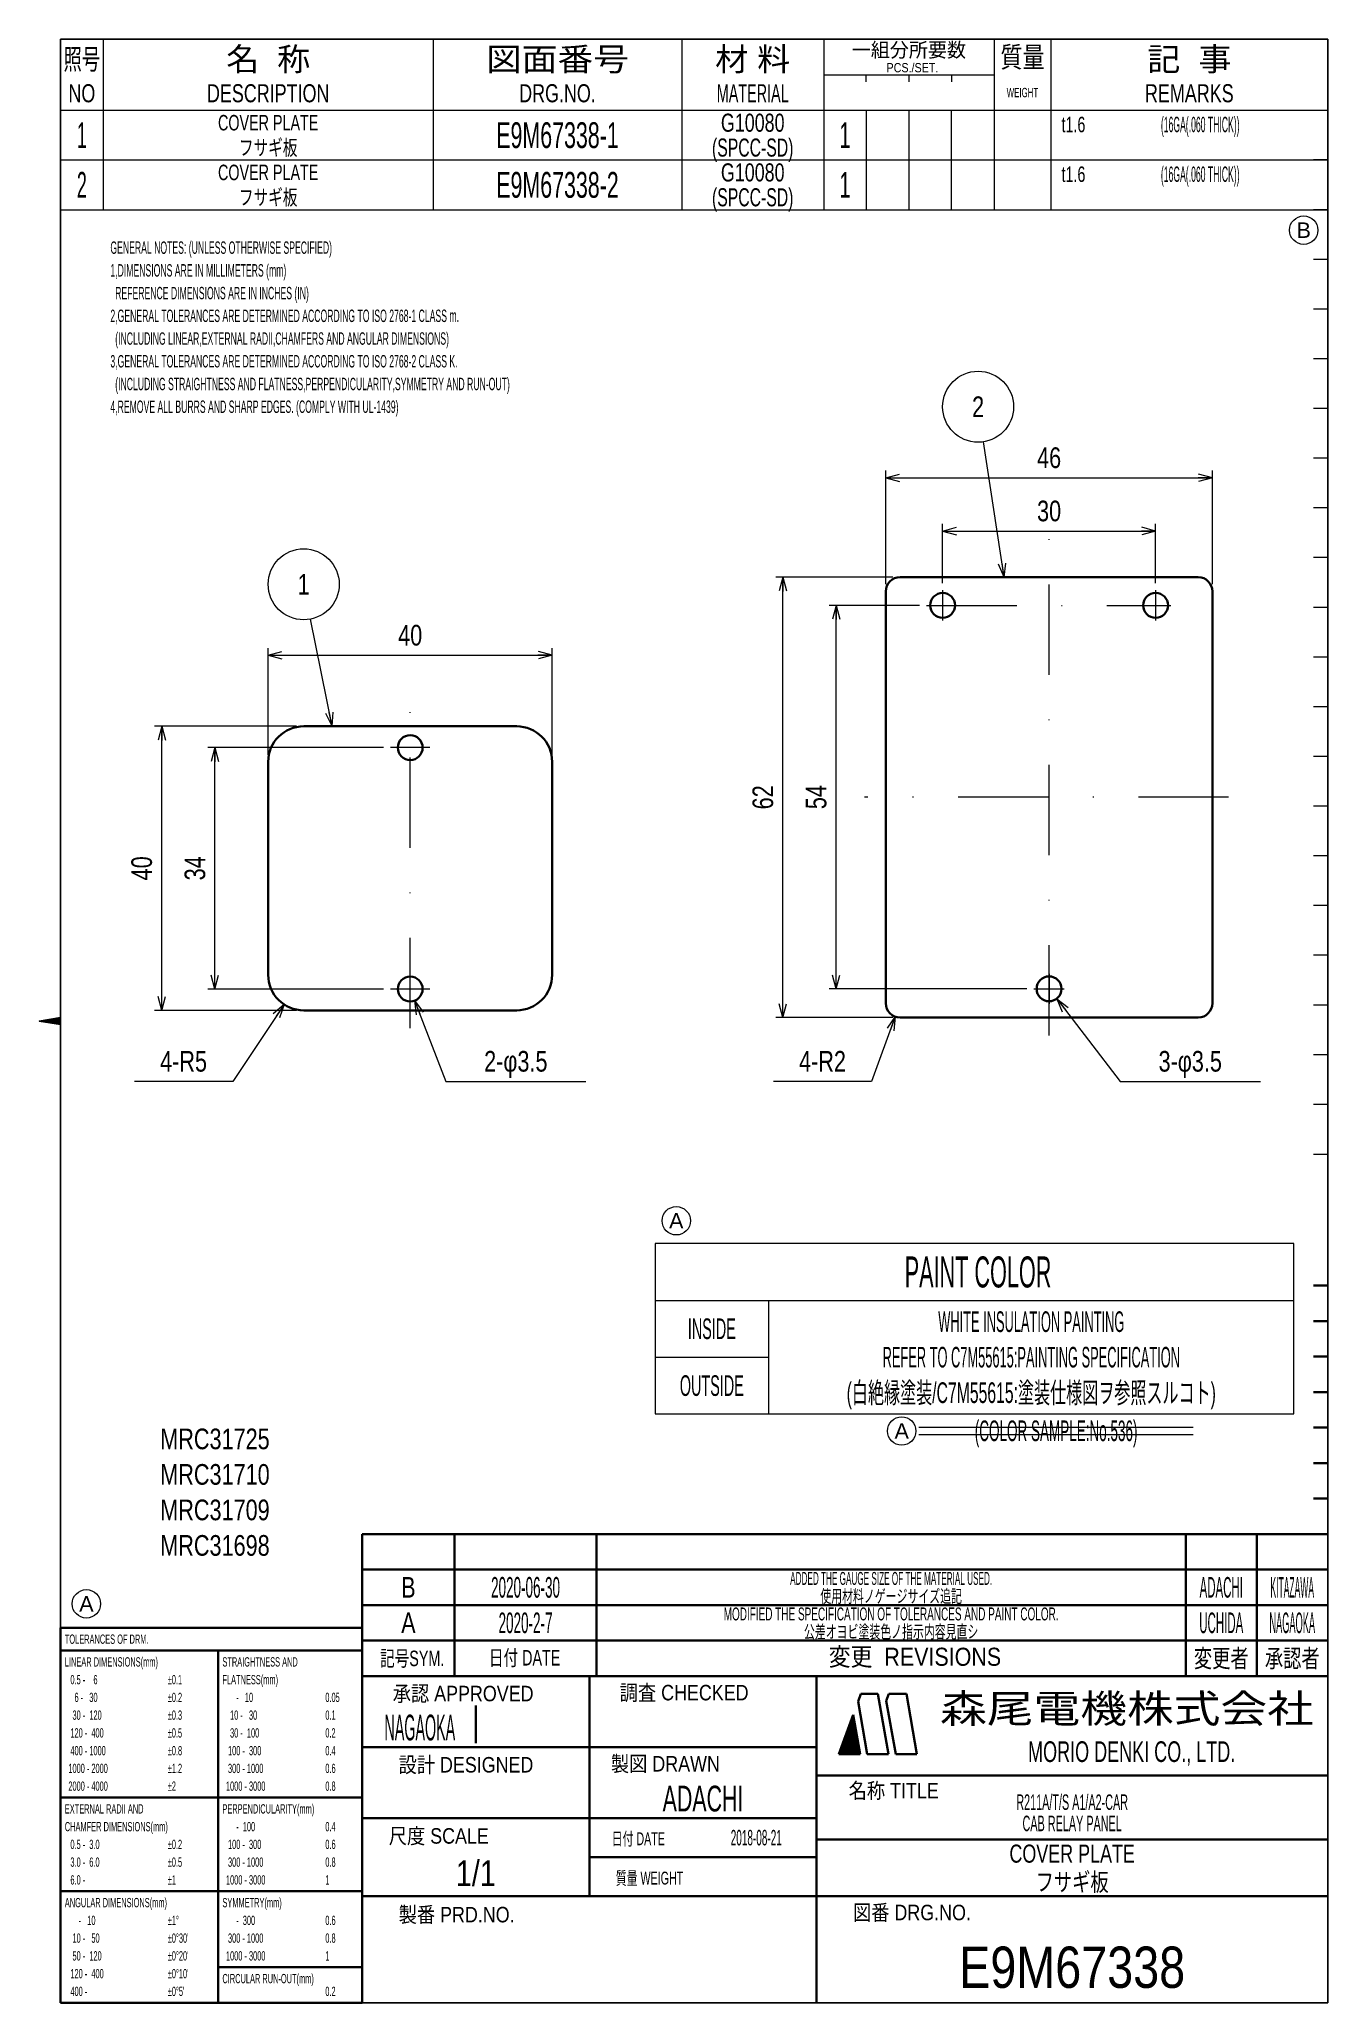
# Model space of a CAD drawing. Header units: millimetres. Extents: x 18 to 199, y 10 to 287.
import ezdxf
from ezdxf.enums import TextEntityAlignment as Align

# ---------------------------------------------------------------- set-up
doc = ezdxf.new("R2010")
doc.units = ezdxf.units.MM
doc.linetypes.add('DASHDOT', pattern=[25.3, 12.7, -6.3, 0, -6.3])
for name, color, linetype in [('GR1_02', 7, 'Continuous'), ('GR1_07', 7, 'Continuous'), ('GR1_15', 7, 'Continuous'), ('GR1_16', 7, 'Continuous'), ('図面枠E9M', 7, 'Continuous'), ('表題、部品表_01', 7, 'Continuous'), ('表題、部品表_02', 7, 'Continuous'), ('表題、部品表_03', 7, 'Continuous'), ('表題、部品表_Layer1', 7, 'Continuous')]:
    doc.layers.add(name, color=color, linetype=linetype)
doc.styles.add('HG丸ｺﾞｼｯｸM-PRO', font='')
doc.styles.get('HG丸ｺﾞｼｯｸM-PRO').set_extended_font_data('HG丸ｺﾞｼｯｸM-PRO')

# ---------------------------------------------------------------- blocks, each defined once
blk = doc.blocks.new('BLKF024')
at = {"layer": '図面枠E9M', "color": 4, "linetype": 'Continuous', "lineweight": 13}
for p, q in [((17.775844, 148.495693), (17.786182, 148.50603)), ((17.897062, 148.47549), (17.955887, 148.534315)), ((18.018281, 148.455287), (18.125593, 148.562599)), ((18.139499, 148.435083), (18.295299, 148.590883)), ((18.260717, 148.41488), (18.465004, 148.619167)), ((18.381936, 148.394677), (18.63471, 148.647452)), ((18.503154, 148.374474), (18.804416, 148.675736)), ((18.624372, 148.354271), (18.974121, 148.70402)), ((18.745591, 148.334068), (19.143827, 148.732304)), ((18.866809, 148.313865), (19.313532, 148.760589)), ((18.988027, 148.293662), (19.483238, 148.788873)), ((19.109245, 148.273459), (19.652944, 148.817157)), ((19.230464, 148.253256), (19.822649, 148.845442)), ((19.351682, 148.233053), (19.992355, 148.873726)), ((19.4729, 148.21285), (20.162061, 148.90201)), ((19.594119, 148.192647), (20.331766, 148.930294)), ((19.715337, 148.172444), (20.501472, 148.958579)), ((19.836555, 148.152241), (20.671177, 148.986863)), ((19.957774, 148.132038), (20.75, 148.924264)), ((20.078992, 148.111835), (20.75, 148.782843)), ((20.20021, 148.091632), (20.75, 148.641421)), ((20.321429, 148.071429), (20.75, 148.5)), ((20.442647, 148.051226), (20.75, 148.358579)), ((20.563865, 148.031022), (20.75, 148.217157)), ((20.685083, 148.010819), (20.75, 148.075736))]:
    blk.add_line(p, q, dxfattribs=at)
blk = doc.blocks.new('BLKF025')
at = {"layer": '図面枠E9M', "color": 3, "linetype": 'Continuous', "lineweight": 35}
for p, q in [((131.756831, 48.999879), (132.5833, 49.826349)), ((131.83776, 49.22223), (132.562102, 49.946572)), ((131.918689, 49.44458), (132.540903, 50.066794)), ((131.999617, 49.66693), (132.519705, 50.187017)), ((132.080546, 49.88928), (132.498506, 50.30724)), ((132.161475, 50.111631), (132.477307, 50.427463)), ((132.242404, 50.333981), (132.456109, 50.547686)), ((132.323333, 50.556331), (132.43491, 50.667909)), ((132.404262, 50.778681), (132.413712, 50.788131)), ((130.407871, 45.246757), (132.943675, 47.782561)), ((130.461969, 45.442276), (132.922477, 47.902784)), ((130.542898, 45.664626), (132.901278, 48.023006)), ((130.549292, 45.246757), (132.964874, 47.662338)), ((130.623827, 45.886976), (132.88008, 48.143229)), ((130.690714, 45.246757), (132.986072, 47.542115)), ((130.704756, 46.109327), (132.858881, 48.263452)), ((130.785684, 46.331677), (132.837682, 48.383675)), ((130.832135, 45.246757), (133.007271, 47.421892)), ((130.866613, 46.554027), (132.816484, 48.503898)), ((130.947542, 46.776377), (132.795285, 48.624121)), ((130.973556, 45.246757), (133.028469, 47.301669)), ((131.028471, 46.998727), (132.774087, 48.744343)), ((131.1094, 47.221078), (132.752888, 48.864566)), ((131.114978, 45.246757), (133.049668, 47.181447)), ((131.190329, 47.443428), (132.73169, 48.984789)), ((131.256399, 45.246757), (133.070866, 47.061224)), ((131.271258, 47.665778), (132.710491, 49.105012)), ((131.352186, 47.888128), (132.689293, 49.225235)), ((131.433115, 48.110479), (132.668094, 49.345457)), ((131.514044, 48.332829), (132.646896, 49.46568)), ((131.594973, 48.555179), (132.625697, 49.585903)), ((131.675902, 48.777529), (132.604499, 49.706126)), ((131.397821, 45.246757), (133.092065, 46.941001)), ((131.539242, 45.246757), (133.113263, 46.820778)), ((131.680663, 45.246757), (133.134462, 46.700555)), ((131.822085, 45.246757), (133.15566, 46.580332)), ((131.963506, 45.246757), (133.176859, 46.46011)), ((132.104927, 45.246757), (133.198057, 46.339887)), ((132.246349, 45.246757), (133.219256, 46.219664)), ((132.38777, 45.246757), (133.240455, 46.099441)), ((132.529191, 45.246757), (133.261653, 45.979218)), ((132.670613, 45.246757), (133.282852, 45.858995)), ((132.812034, 45.246757), (133.30405, 45.738773)), ((132.953455, 45.246757), (133.325249, 45.61855)), ((133.094877, 45.246757), (133.346447, 45.498327)), ((133.236298, 45.246757), (133.367646, 45.378104)), ((133.37772, 45.246757), (133.388844, 45.257881))]:
    blk.add_line(p, q, dxfattribs=at)
blk = doc.blocks.new('BLKF023')
at = {"layer": '図面枠E9M', "color": 2, "linetype": 'Continuous', "lineweight": 25}
for p, q in [((20.75, 286.75), (20.75, 10.25)), ((20.75, 286.75), (199.25, 286.75)), ((199.25, 286.75), (199.25, 10.25)), ((20.75, 10.25), (199.25, 10.25))]:
    blk.add_line(p, q, dxfattribs=at)
at = {"layer": '図面枠E9M', "color": 4, "linetype": 'Continuous', "lineweight": 13}
for p, q in [((199.25, 269.75), (197.25, 269.75)), ((199.25, 262.75), (197.25, 262.75)), ((199.25, 255.75), (197.25, 255.75)), ((199.25, 248.75), (197.25, 248.75)), ((199.25, 241.75), (197.25, 241.75)), ((199.25, 234.75), (197.25, 234.75)), ((199.25, 227.75), (197.25, 227.75)), ((199.25, 220.75), (197.25, 220.75)), ((199.25, 213.75), (197.25, 213.75)), ((199.25, 206.75), (197.25, 206.75)), ((199.25, 199.75), (197.25, 199.75)), ((199.25, 192.75), (197.25, 192.75)), ((199.25, 185.75), (197.25, 185.75)), ((199.25, 178.75), (197.25, 178.75)), ((199.25, 171.75), (197.25, 171.75)), ((199.25, 164.75), (197.25, 164.75)), ((199.25, 157.75), (197.25, 157.75)), ((199.25, 150.75), (197.25, 150.75)), ((20.75, 149), (17.75, 148.5)), ((17.75, 148.5), (20.75, 148)), ((199.25, 143.75), (197.25, 143.75)), ((199.25, 136.75), (197.25, 136.75)), ((197.25, 129.75), (199.25, 129.75))]:
    blk.add_line(p, q, dxfattribs=at)
at = {"layer": '図面枠E9M', "color": 3, "linetype": 'Continuous', "lineweight": 35}
for p, q in [((199.25, 111.25), (197.25, 111.25)), ((199.25, 106.25), (197.25, 106.25)), ((199.25, 101.25), (197.25, 101.25)), ((199.25, 96.25), (197.25, 96.25)), ((199.25, 91.25), (197.25, 91.25)), ((199.25, 86.25), (197.25, 86.25)), ((199.25, 81.25), (197.25, 81.25)), ((63.25, 76.25), (199.25, 76.25)), ((63.25, 76.25), (63.25, 10.25)), ((76.25, 76.25), (76.25, 56.25)), ((96.25, 56.25), (96.25, 76.25)), ((179.25, 56.25), (179.25, 76.25)), ((189.25, 56.25), (189.25, 76.25)), ((63.25, 71.25), (199.25, 71.25)), ((63.25, 66.25), (199.25, 66.25)), ((63.25, 61.25), (199.25, 61.25)), ((63.25, 56.25), (199.25, 56.25)), ((95.25, 56.25), (95.25, 25.25)), ((127.25, 56.25), (127.25, 10.25)), ((133.09, 52.65), (133.48, 53.75)), ((134.39, 45.25), (133.09, 52.65)), ((133.48, 53.75), (135.89, 53.75)), ((137.39, 45.25), (135.89, 53.75)), ((137.43, 53.75), (137.07, 52.76)), ((138.39, 45.25), (137.07, 52.76)), ((137.43, 53.75), (139.89, 53.75)), ((141.39, 45.25), (139.89, 53.75)), ((79.27, 52.11), (79.27, 46.8)), ((130.39, 45.25), (132.41, 50.8)), ((133.39, 45.25), (132.41, 50.8)), ((63.25, 46.25), (127.25, 46.25)), ((130.39, 45.25), (133.39, 45.25)), ((134.39, 45.25), (137.39, 45.25)), ((138.39, 45.25), (141.39, 45.25)), ((127.25, 42.25), (199.25, 42.25)), ((63.25, 36.25), (127.25, 36.25)), ((127.25, 33.25), (199.25, 33.25)), ((95.25, 30.75), (127.25, 30.75)), ((63.25, 25.25), (199.25, 25.25))]:
    blk.add_line(p, q, dxfattribs=at)
at = {"layer": '図面枠E9M', "color": 4, "linetype": 'Continuous', "lineweight": 13}
blk.add_blockref('BLKF024', (0, 0), dxfattribs=at)
at = {"layer": '図面枠E9M', "color": 3, "linetype": 'Continuous', "lineweight": 35}
blk.add_blockref('BLKF025', (0, 0), dxfattribs=at)
at = {"layer": '図面枠E9M', "color": 4, "linetype": 'Continuous', "lineweight": 13, "style": 'HG丸ｺﾞｼｯｸM-PRO'}
for s, height, width, p in [('記号SYM.', 2.182, 0.69227, (70.28, 58.74)), ('日付 DATE', 2.182, 0.692507, (86.12, 58.83)), ('変更  REVISIONS', 2.5455, 0.887352, (141.1, 58.97)), ('変更者', 2.545, 0.741121, (184.25, 58.75)), ('承認者', 2.545, 0.741121, (194.25, 58.75)), ('調査 CHECKED', 2.182, 0.863174, (108.59, 53.92)), ('承認 APPROVED', 2.1818, 0.863151, (77.46, 53.79)), ('設計 DESIGNED', 2.1818, 0.862613, (77.86, 43.76)), ('製図 DRAWN', 2.182, 0.863099, (105.95, 43.9)), ('名称 TITLE', 2.182, 0.862489, (138.11, 40.12)), ('尺度 SCALE', 2.182, 0.862581, (74.03, 33.74)), ('日付 DATE', 1.818, 0.618255, (102.13, 33.34)), ('質量 WEIGHT', 1.818, 0.618812, (103.71, 27.8)), ('製番 PRD.NO.', 2.182, 0.863299, (76.54, 22.66)), ('図番 DRG.NO.', 2.182, 0.863083, (140.68, 22.96))]:
    blk.add_text(s, height=height, dxfattribs=dict(at, width=width)).set_placement(p, align=Align.MIDDLE_CENTER)
at = {"layer": '図面枠E9M', "color": 2, "linetype": 'Continuous', "lineweight": 25, "style": 'HG丸ｺﾞｼｯｸM-PRO', "width": 1.206081}
blk.add_text('森尾電機株式会社', height=4, dxfattribs=at).set_placement((170.97, 51.68), align=Align.MIDDLE_CENTER)
at = {"layer": '図面枠E9M', "color": 3, "linetype": 'Continuous', "lineweight": 35, "style": 'HG丸ｺﾞｼｯｸM-PRO', "width": 0.652197}
blk.add_text('MORIO DENKI CO., LTD.', height=2.9091, dxfattribs=at).set_placement((171.63, 45.61), align=Align.MIDDLE_CENTER)
blk = doc.blocks.new('BLKF026')
at = {"layer": '図面枠E9M', "color": 3, "linetype": 'Continuous', "lineweight": 35, "style": 'HG丸ｺﾞｼｯｸM-PRO'}
for s, height, width, p in [('B', 2.91, 0.78204, (69.75, 68.75)), ('2020-06-30', 2.909, 0.488281, (86.25, 68.75)), ('ADDED THE GAUGE SIZE OF THE MATERIAL USED.', 1.8182, 0.473271, (137.75, 70)), ('ADACHI', 2.909, 0.415454, (184.25, 68.75)), ('KITAZAWA', 2.909, 0.308644, (194.25, 68.75)), ('A', 2.91, 0.782973, (69.75, 63.75)), ('2020-2-7', 2.909, 0.488281, (86.25, 63.75)), ('MODIFIED THE SPECIFICATION OF TOLERANCES AND PAINT COLOR.', 1.8182, 0.578204, (137.75, 65)), ('UCHIDA', 2.909, 0.415827, (184.25, 63.75)), ('NAGAOKA', 3.636, 0.414524, (71.36, 49)), ('ADACHI', 3.636, 0.619335, (111.25, 39)), ('R211A/T/S A1/A2-CAR', 2.1818, 0.521924, (163.25, 38.5)), ('CAB RELAY PANEL', 2.1818, 0.522797, (163.25, 35.5)), ('2018-08-21', 2.182, 0.482412, (118.75, 33.5)), ('1/1', 3.636, 0.828847, (79.25, 28.5)), ('COVER PLATE', 2.5455, 0.741633, (163.25, 31.25)), ('E9M67338', 5.818, 0.845879, (163.25, 15.25))]:
    blk.add_text(s, height=height, dxfattribs=dict(at, width=width)).set_placement(p, align=Align.MIDDLE_CENTER)
blk = doc.blocks.new('BLKF028')
at = {"layer": 'GR1_02', "color": 3, "linetype": 'Continuous', "lineweight": 35}
for p, q in [((181, 211), (139, 211)), ((137, 209), (137, 151)), ((183, 151), (183, 209)), ((139, 149), (181, 149))]:
    blk.add_line(p, q, dxfattribs=at)
for centre, start, end in [((139, 209), 90, 180), ((181, 209), 0, 90), ((139, 151), 180, 270), ((181, 151), 270, 0)]:
    blk.add_arc(centre, 2, start, end, dxfattribs=at)
blk = doc.blocks.new('BLKF027')
at = {"layer": 'GR1_02', "color": 3, "linetype": 'Continuous', "lineweight": 35}
for centre in [(145, 207.03), (175, 207.03), (160, 153.03)]:
    blk.add_circle(centre, 1.75, dxfattribs=at)
blk.add_blockref('BLKF028', (0, 0), dxfattribs=at)
blk = doc.blocks.new('BLKF029')
at = {"layer": '表題、部品表_02', "color": 4, "linetype": 'Continuous', "lineweight": 13}
for p, q in [((20.75, 276.75), (20.75, 269.75)), ((20.75, 276.75), (199.25, 276.75)), ((26.75, 276.75), (26.75, 269.75)), ((73.25, 276.75), (73.25, 269.75)), ((108.25, 276.75), (108.25, 269.75)), ((128.25, 276.75), (128.25, 269.75)), ((134.25, 276.75), (134.25, 269.75)), ((140.25, 276.75), (140.25, 269.75)), ((146.25, 269.75), (146.25, 276.75)), ((152.25, 276.75), (152.25, 269.75)), ((160.25, 276.75), (160.25, 269.75)), ((199.25, 276.75), (199.25, 269.75)), ((20.75, 269.75), (199.25, 269.75))]:
    blk.add_line(p, q, dxfattribs=at)
blk = doc.blocks.new('BLKF031')
at = {"layer": '表題、部品表_02', "color": 4, "linetype": 'Continuous', "lineweight": 13}
for p, q in [((20.75, 269.75), (20.75, 262.75)), ((20.75, 269.75), (199.25, 269.75)), ((26.75, 269.75), (26.75, 262.75)), ((73.25, 269.75), (73.25, 262.75)), ((108.25, 269.75), (108.25, 262.75)), ((128.25, 269.75), (128.25, 262.75)), ((134.25, 269.75), (134.25, 262.75)), ((140.25, 269.75), (140.25, 262.75)), ((146.25, 262.75), (146.25, 269.75)), ((152.25, 269.75), (152.25, 262.75)), ((160.25, 269.75), (160.25, 262.75)), ((199.25, 269.75), (199.25, 262.75)), ((20.75, 262.75), (199.25, 262.75))]:
    blk.add_line(p, q, dxfattribs=at)
blk = doc.blocks.new('BLKF033')
at = {"layer": 'GR1_07', "color": 3, "linetype": 'Continuous', "lineweight": 35}
for p, q in [((55, 190), (85, 190)), ((50, 185), (50, 155)), ((90, 185), (90, 155)), ((85, 150), (55, 150))]:
    blk.add_line(p, q, dxfattribs=at)
for centre in [(70, 187), (70, 153)]:
    blk.add_circle(centre, 1.75, dxfattribs=at)
for centre, start, end in [((55, 185), 90, 180), ((85, 185), 0, 90), ((55, 155), 180, 270), ((85, 155), 270, 0)]:
    blk.add_arc(centre, 5, start, end, dxfattribs=at)
blk = doc.blocks.new('FXTIP_ARROW_S')
at = {"color": 0, "linetype": 'Continuous', "lineweight": -2}
for q in [(-1, 0), (-0.97, 0.26), (-0.97, -0.26)]:
    blk.add_line((0, 0), q, dxfattribs=at)
blk = doc.blocks.new('FXTIP_ARROW_E')
at = {"color": 0, "linetype": 'Continuous', "lineweight": -2}
for q in [(-1, 0), (-0.97, 0.26), (-0.97, -0.26)]:
    blk.add_line((0, 0), q, dxfattribs=at)
blk = doc.blocks.new('BLKF034')
at = {"layer": '図面枠E9M', "color": 3, "linetype": 'Continuous', "lineweight": 35}
for p, q in [((20.75, 63.05), (63.25, 63.05)), ((20.75, 63.05), (20.75, 10.25)), ((63.25, 10.25), (63.25, 63.05)), ((20.75, 59.85), (63.25, 59.85)), ((42.95, 10.25), (42.95, 59.85)), ((20.75, 39.15), (42.95, 39.15)), ((42.95, 39.15), (63.25, 39.15)), ((20.75, 25.95), (42.95, 25.95)), ((42.95, 25.95), (63.25, 25.95)), ((42.95, 15.25), (63.25, 15.25)), ((20.75, 10.25), (63.25, 10.25))]:
    blk.add_line(p, q, dxfattribs=at)
at = {"layer": '図面枠E9M', "color": 4, "linetype": 'Continuous', "lineweight": 13, "style": 'HG丸ｺﾞｼｯｸM-PRO'}
for s, height, width, p in [('TOLERANCES OF DRM.', 1.3091, 0.578171, (21.35, 61.45)), ('LINEAR DIMENSIONS(mm)', 1.3091, 0.578157, (21.35, 58.25)), ('STRAIGHTNESS AND', 1.3091, 0.577537, (43.55, 58.25)), (' 0.5 -    6', 1.3091, 0.576124, (21.85, 55.75)), ('±0.1', 1.309, 0.576447, (35.85, 55.75)), ('FLATNESS(mm)', 1.3091, 0.578373, (43.55, 55.75)), ('   6 -   30', 1.3091, 0.576367, (21.85, 53.25)), ('±0.2', 1.309, 0.576447, (35.85, 53.25)), ('     -   10', 1.3091, 0.576414, (44.05, 53.25)), ('0.05', 1.309, 0.575594, (58.05, 53.25)), ('  30 -  120', 1.3091, 0.576292, (21.85, 50.75)), ('±0.3', 1.309, 0.576447, (35.85, 50.75)), ('  10 -   30', 1.3091, 0.576326, (44.05, 50.75)), ('0.1', 1.309, 0.575388, (58.05, 50.75)), (' 120 -  400', 1.3091, 0.576261, (21.85, 48.25)), ('±0.5', 1.309, 0.576447, (35.85, 48.25)), ('  30 -  100', 1.3091, 0.576292, (44.05, 48.25)), ('0.2', 1.309, 0.575388, (58.05, 48.25)), (' 400 - 1000', 1.3091, 0.576235, (21.85, 45.75)), ('±0.8', 1.309, 0.576447, (35.85, 45.75)), (' 100 -  300', 1.3091, 0.576261, (44.05, 45.75)), ('0.4', 1.309, 0.575388, (58.05, 45.75)), ('1000 - 2000', 1.3091, 0.576211, (21.85, 43.25)), ('±1.2', 1.309, 0.576447, (35.85, 43.25)), (' 300 - 1000', 1.3091, 0.576235, (44.05, 43.25)), ('0.6', 1.309, 0.575388, (58.05, 43.25)), ('2000 - 4000', 1.3091, 0.576211, (21.85, 40.75)), ('±2', 1.309, 0.577311, (35.85, 40.75)), ('1000 - 3000', 1.3091, 0.576211, (44.05, 40.75)), ('0.8', 1.309, 0.575388, (58.05, 40.75)), ('EXTERNAL RADII AND', 1.3091, 0.577966, (21.35, 37.55)), ('PERPENDICULARITY(mm)', 1.3091, 0.577743, (43.55, 37.55)), ('CHAMFER DIMENSIONS(mm)', 1.3091, 0.57813, (21.35, 35.05)), (' 0.5 -  3.0', 1.3091, 0.575865, (21.85, 32.55)), ('±0.2', 1.309, 0.576447, (35.85, 32.55)), (' 100 -  300', 1.3091, 0.576261, (44.05, 32.55)), ('     -  100', 1.3091, 0.576367, (44.05, 35.05)), ('0.4', 1.309, 0.575388, (58.05, 35.05)), ('0.6', 1.309, 0.575388, (58.05, 32.55)), (' 3.0 -  6.0', 1.3091, 0.575865, (21.85, 30.05)), ('±0.5', 1.309, 0.576447, (35.85, 30.05)), (' 300 - 1000', 1.3091, 0.576235, (44.05, 30.05)), ('0.8', 1.309, 0.575388, (58.05, 30.05)), (' 6.0 -', 1.309, 0.576034, (21.85, 27.55)), ('±1', 1.309, 0.577311, (35.85, 27.55)), ('1000 - 3000', 1.3091, 0.576211, (44.05, 27.55)), ('1', 1.31, 0.576062, (58.05, 27.55)), ('ANGULAR DIMENSIONS(mm)', 1.3091, 0.577928, (21.35, 24.35)), ('SYMMETRY(mm)', 1.3091, 0.577897, (43.55, 24.35)), ('     -   10', 1.3091, 0.576414, (21.85, 21.85)), ('±1°', 1.309, 0.577649, (35.85, 21.85)), ('     -  300', 1.3091, 0.576367, (44.05, 21.85)), ('0.6', 1.309, 0.575388, (58.05, 21.85)), ('  10 -   50', 1.3091, 0.576326, (21.85, 19.35)), ("±0°30'", 1.309, 0.576786, (35.85, 19.35)), (' 300 - 1000', 1.3091, 0.576235, (44.05, 19.35)), ('0.8', 1.309, 0.575388, (58.05, 19.35)), ('  50 -  120', 1.3091, 0.576292, (21.85, 16.85)), ("±0°20'", 1.309, 0.576786, (35.85, 16.85)), ('1000 - 3000', 1.3091, 0.576211, (44.05, 16.85)), ('1', 1.31, 0.576062, (58.05, 16.85)), (' 120 -  400', 1.3091, 0.576261, (21.85, 14.35)), ("±0°10'", 1.309, 0.576786, (35.85, 14.35)), ('CIRCULAR RUN-OUT(mm)', 1.3091, 0.577678, (43.55, 13.65)), (' 400 -', 1.309, 0.576375, (21.85, 11.85)), ("±0°5'", 1.309, 0.576932, (35.85, 11.85)), ('0.2', 1.309, 0.575388, (58.05, 11.85))]:
    blk.add_text(s, height=height, dxfattribs=dict(at, width=width)).set_placement(p, align=Align.MIDDLE_LEFT)
blk = doc.blocks.new('BLKF035')
at = {"layer": '表題、部品表_Layer1', "color": 4, "linetype": 'Continuous', "lineweight": 13}
blk.add_circle((24.39, 66.42), 2, dxfattribs=at)
at = {"layer": '表題、部品表_Layer1', "color": 4, "linetype": 'Continuous', "lineweight": 13, "style": 'HG丸ｺﾞｼｯｸM-PRO', "width": 1.042301}
blk.add_text('A', height=2.18, dxfattribs=at).set_placement((24.39, 66.42), align=Align.MIDDLE_CENTER)
blk = doc.blocks.new('BLKF037')
at = {"layer": '表題、部品表_01', "color": 4, "linetype": 'Continuous', "lineweight": 13}
for p, q in [((20.75, 286.75), (20.75, 276.75)), ((20.75, 286.75), (199.25, 286.75)), ((26.75, 286.75), (26.75, 276.75)), ((73.25, 286.75), (73.25, 276.75)), ((108.25, 286.75), (108.25, 276.75)), ((128.25, 286.75), (128.25, 276.75)), ((152.25, 286.75), (152.25, 276.75)), ((160.25, 286.75), (160.25, 276.75)), ((199.25, 286.75), (199.25, 276.75)), ((128.25, 281.75), (152.25, 281.75)), ((134.25, 280.75), (134.25, 281.75)), ((140.25, 281.75), (140.25, 280.75)), ((146.25, 281.75), (146.25, 280.75)), ((20.75, 276.75), (199.25, 276.75))]:
    blk.add_line(p, q, dxfattribs=at)
at = {"layer": '表題、部品表_01', "color": 3, "linetype": 'Continuous', "lineweight": 35, "style": 'HG丸ｺﾞｼｯｸM-PRO'}
for s, height, width, p in [('照号', 2.909, 0.651535, (23.75, 283.95)), ('名  称', 3.273, 1.042426, (50, 283.95)), ('図面番号', 3.273, 1.127518, (90.75, 283.95)), ('材 料', 3.273, 1.042439, (118.25, 283.95)), ('一組分所要数', 2.036, 0.966638, (140.25, 285.25)), ('質量', 2.909, 0.781842, (156.25, 284.25)), ('記  事', 3.273, 1.042426, (179.75, 283.95)), ('PCS./SET.', 1.309, 0.862935, (140.75, 282.75)), ('NO', 2.545, 0.740841, (23.75, 279.15)), ('DESCRIPTION', 2.5455, 0.741365, (50, 279.15)), ('DRG.NO.', 2.545, 0.741189, (90.75, 279.15)), ('MATERIAL', 2.545, 0.594756, (118.25, 279.15)), ('WEIGHT', 1.309, 0.635507, (156.25, 279.25)), ('REMARKS', 2.545, 0.742803, (179.75, 279.15))]:
    blk.add_text(s, height=height, dxfattribs=dict(at, width=width)).set_placement(p, align=Align.MIDDLE_CENTER)
blk = doc.blocks.new('BLKF036')
at = {"layer": '表題、部品表_01', "color": 3, "linetype": 'Continuous', "lineweight": 13}
blk.add_blockref('BLKF037', (0, 0), dxfattribs=at)
blk = doc.blocks.new('BLKF038')
at = {"layer": '表題、部品表_Layer1', "color": 4, "linetype": 'Continuous', "lineweight": 13}
blk.add_circle((107.48, 120.37), 2, dxfattribs=at)
at = {"layer": '表題、部品表_Layer1', "color": 4, "linetype": 'Continuous', "lineweight": 13, "style": 'HG丸ｺﾞｼｯｸM-PRO', "width": 1.042301}
blk.add_text('A', height=2.18, dxfattribs=at).set_placement((107.48, 120.37), align=Align.MIDDLE_CENTER)
blk = doc.blocks.new('BLKF039')
at = {"layer": '表題、部品表_Layer1', "color": 4, "linetype": 'Continuous', "lineweight": 13}
blk.add_circle((139.24, 90.76), 2, dxfattribs=at)
at = {"layer": '表題、部品表_Layer1', "color": 4, "linetype": 'Continuous', "lineweight": 13, "style": 'HG丸ｺﾞｼｯｸM-PRO', "width": 1.042301}
blk.add_text('A', height=2.18, dxfattribs=at).set_placement((139.24, 90.76), align=Align.MIDDLE_CENTER)
blk = doc.blocks.new('BLKF041')
at = {"layer": '表題、部品表_01', "color": 3, "linetype": 'Continuous', "lineweight": 13}
for p, q in [((194.49, 117.16), (104.49, 117.16)), ((104.49, 117.16), (104.49, 93.16)), ((194.49, 93.16), (194.49, 117.16)), ((104.49, 109.16), (194.49, 109.16)), ((120.49, 109.16), (120.49, 93.16)), ((104.49, 101.16), (120.49, 101.16)), ((104.49, 93.16), (194.49, 93.16))]:
    blk.add_line(p, q, dxfattribs=at)
at = {"layer": '表題、部品表_01', "color": 3, "linetype": 'Continuous', "lineweight": 13, "style": 'HG丸ｺﾞｼｯｸM-PRO'}
for s, height, width, p in [('PAINT COLOR', 4.3636, 0.522273, (149.99, 113.16)), ('INSIDE', 2.909, 0.521235, (112.49, 105.16)), ('OUTSIDE', 2.909, 0.521235, (112.49, 97.16))]:
    blk.add_text(s, height=height, dxfattribs=dict(at, width=width)).set_placement(p, align=Align.MIDDLE_CENTER)
blk = doc.blocks.new('BLKF040')
at = {"layer": '表題、部品表_01', "color": 3, "linetype": 'Continuous', "lineweight": 13}
blk.add_blockref('BLKF041', (0, 0), dxfattribs=at)
at = {"layer": '表題、部品表_01', "color": 3, "linetype": 'Continuous', "lineweight": 13, "style": 'HG丸ｺﾞｼｯｸM-PRO'}
for s, width, p in [('WHITE INSULATION PAINTING', 0.464685, (157.49, 106.16)), ('REFER TO C7M55615:PAINTING SPECIFICATION', 0.464716, (157.49, 101.16)), ('(白絶縁塗装/C7M55615:塗装仕様図ヲ参照スルコト)', 0.570008, (157.49, 96.16))]:
    blk.add_text(s, height=2.9091, dxfattribs=dict(at, width=width)).set_placement(p, align=Align.MIDDLE_CENTER)
blk = doc.blocks.new('BLKF042')
at = {"layer": '表題、部品表_Layer1', "color": 4, "linetype": 'Continuous', "lineweight": 13}
blk.add_circle((195.87, 259.87), 2, dxfattribs=at)
at = {"layer": '表題、部品表_Layer1', "color": 4, "linetype": 'Continuous', "lineweight": 13, "style": 'HG丸ｺﾞｼｯｸM-PRO', "width": 1.04272}
blk.add_text('B', height=2.18, dxfattribs=at).set_placement((195.87, 259.87), align=Align.MIDDLE_CENTER)

msp = doc.modelspace()

# ---------------------------------------------------------------- linework, layer by layer
at = {"layer": 'GR1_02', "color": 4, "linetype": 'DASHDOT', "lineweight": 13}
for p, q in [((160, 146.47), (160, 216.47)), ((145, 209.16), (145, 204.9)), ((175, 209.16), (175, 204.9)), ((142.74, 207.03), (177.13, 207.03)), ((185.28, 180), (134, 180)), ((160, 155.16), (160, 150.9)), ((157.87, 153.03), (162.13, 153.03))]:
    msp.add_line(p, q, dxfattribs=at)
at = {"layer": 'GR1_07', "color": 4, "linetype": 'DASHDOT', "lineweight": 13}
for p, q in [((70, 147.5), (70, 192.5)), ((72.75, 187), (67.25, 187)), ((72.75, 153), (67.25, 153))]:
    msp.add_line(p, q, dxfattribs=at)
at = {"layer": 'GR1_15', "color": 4, "linetype": 'Continuous', "lineweight": 13}
for p, q in [((153.67, 211), (150.75, 230.06)), ((59, 190), (55.98, 205.1))]:
    msp.add_line(p, q, dxfattribs=at)
for centre in [(150, 235), (55, 210)]:
    msp.add_circle(centre, 5, dxfattribs=at)
at = {"layer": 'GR1_16', "color": 4, "linetype": 'Continuous', "lineweight": 13}
for p, q in [((137, 210), (137, 226)), ((137, 225), (183, 225)), ((183, 210), (183, 226)), ((145, 210.16), (145, 218.5)), ((175, 210.16), (175, 218.5)), ((145, 217.5), (175, 217.5)), ((138, 211), (121.5, 211)), ((122.5, 149), (122.5, 211)), ((141.74, 207.03), (129, 207.03)), ((130, 153.03), (130, 207.03)), ((50, 186), (50, 201)), ((50, 200), (90, 200)), ((90, 186), (90, 201)), ((54, 190), (34, 190)), ((35, 150), (35, 190)), ((66.25, 187), (41.5, 187)), ((42.5, 153), (42.5, 187)), ((66.25, 153), (41.5, 153)), ((156.87, 153.03), (129, 153.03)), ((54, 150), (34, 150)), ((52.23, 150.84), (45, 140)), ((70.63, 151.37), (75, 140)), ((161.07, 151.64), (170, 140)), ((138, 149), (121.5, 149)), ((138.32, 149.12), (135, 140)), ((45, 140), (31.16, 140)), ((75, 140), (94.76, 140)), ((135, 140), (121.16, 140)), ((170, 140), (189.76, 140))]:
    msp.add_line(p, q, dxfattribs=at)
at = {"layer": '表題、部品表_Layer1', "color": 4, "linetype": 'Continuous', "lineweight": 13}
for p, q in [((141.67, 91.29), (180.31, 91.29)), ((141.67, 90.29), (180.31, 90.29))]:
    msp.add_line(p, q, dxfattribs=at)

# ---------------------------------------------------------------- block references
at = {"layer": 'GR1_02', "color": 3, "linetype": 'Continuous', "lineweight": 35}
msp.add_blockref('BLKF027', (0, 0), dxfattribs=at)
at = {"layer": 'GR1_07', "color": 3, "linetype": 'Continuous', "lineweight": 35}
msp.add_blockref('BLKF033', (0, 0), dxfattribs=at)
at = {"layer": 'GR1_15', "color": 4, "linetype": 'Continuous', "lineweight": 13, "xscale": 2, "yscale": 2}
for p, rotation in [((153.67, 211), 278.6828097979222), ((59, 190), 281.3073605989217)]:
    msp.add_blockref('FXTIP_ARROW_S', p, dxfattribs=dict(at, rotation=rotation))
at = {"layer": 'GR1_16', "color": 4, "linetype": 'Continuous', "lineweight": 13, "xscale": 2, "yscale": 2}
for name, p, rotation in [('FXTIP_ARROW_S', (137, 225), 180), ('FXTIP_ARROW_E', (183, 225), 360), ('FXTIP_ARROW_S', (145, 217.5), 180), ('FXTIP_ARROW_E', (175, 217.5), 360), ('FXTIP_ARROW_E', (122.5, 211), 90), ('FXTIP_ARROW_E', (130, 207.03), 90), ('FXTIP_ARROW_S', (50, 200), 180), ('FXTIP_ARROW_E', (90, 200), 360), ('FXTIP_ARROW_E', (35, 190), 90), ('FXTIP_ARROW_E', (42.5, 187), 90), ('FXTIP_ARROW_S', (42.5, 153), 270), ('FXTIP_ARROW_S', (130, 153.03), 270), ('FXTIP_ARROW_S', (35, 150), 270), ('FXTIP_ARROW_S', (52.23, 150.84), 56.30993247402653), ('FXTIP_ARROW_S', (70.63, 151.37), 111.0375110254165), ('FXTIP_ARROW_S', (122.5, 149), 270), ('FXTIP_ARROW_S', (161.07, 151.64), 127.509274599631), ('FXTIP_ARROW_S', (138.32, 149.12), 70.01689381266688)]:
    msp.add_blockref(name, p, dxfattribs=dict(at, rotation=rotation))
at = {"layer": '図面枠E9M', "color": 4, "linetype": 'Continuous', "lineweight": 35}
msp.add_blockref('BLKF023', (0, 0), dxfattribs=at)
at = {"layer": '図面枠E9M', "color": 3, "linetype": 'Continuous', "lineweight": 35}
msp.add_blockref('BLKF026', (0, 0), dxfattribs=at)
at = {"layer": '図面枠E9M', "color": 4, "linetype": 'Continuous', "lineweight": 13}
msp.add_blockref('BLKF034', (0, 0), dxfattribs=at)
at = {"layer": '表題、部品表_01', "color": 3, "linetype": 'Continuous', "lineweight": 13}
for name in ['BLKF036', 'BLKF040']:
    msp.add_blockref(name, (0, 0), dxfattribs=at)
at = {"layer": '表題、部品表_02', "color": 4, "linetype": 'Continuous', "lineweight": 13}
for name in ['BLKF029', 'BLKF031']:
    msp.add_blockref(name, (0, 0), dxfattribs=at)
at = {"layer": '表題、部品表_Layer1', "color": 4, "linetype": 'Continuous', "lineweight": 13}
for name in ['BLKF042', 'BLKF038', 'BLKF039', 'BLKF035']:
    msp.add_blockref(name, (0, 0), dxfattribs=at)

# ---------------------------------------------------------------- texts
at = {"layer": 'GR1_15', "color": 3, "linetype": 'Continuous', "lineweight": 35, "style": 'HG丸ｺﾞｼｯｸM-PRO', "width": 0.784542}
for s, p in [('2', (150, 235)), ('1', (55, 210))]:
    msp.add_text(s, height=2.91, rotation=0, dxfattribs=at).set_placement(p, align=Align.MIDDLE_CENTER)
at = {"layer": 'GR1_16', "color": 3, "linetype": 'Continuous', "lineweight": 35, "style": 'HG丸ｺﾞｼｯｸM-PRO', "width": 0.784542}
for s, rotation, p in [('46', 0, (160, 225.5)), ('30', 0, (160, 218)), ('40', 0, (70, 200.5)), ('62', 90, (122, 180)), ('54', 90, (129.5, 180.03)), ('40', 90, (34.5, 170)), ('34', 90, (42, 170))]:
    msp.add_text(s, height=2.909, rotation=rotation, dxfattribs=at).set_placement(p, align=Align.BOTTOM_CENTER)
at = {"layer": 'GR1_16', "color": 3, "linetype": 'Continuous', "lineweight": 35, "style": 'HG丸ｺﾞｼｯｸM-PRO'}
for s, width, p in [('4-R5', 0.783129, (38.08, 140.5)), ('2-φ3.5', 0.783565, (84.88, 140.5)), ('4-R2', 0.783129, (128.08, 140.5)), ('3-φ3.5', 0.783565, (179.88, 140.5))]:
    msp.add_text(s, height=2.909, dxfattribs=dict(at, width=width)).set_placement(p, align=Align.BOTTOM_CENTER)
at = {"layer": '図面枠E9M', "color": 3, "linetype": 'Continuous', "lineweight": 35, "style": 'HG丸ｺﾞｼｯｸM-PRO'}
for s, width, p in [('GENERAL NOTES: (UNLESS OTHERWISE SPECIFIED)', 0.52211, (27.77, 258.28)), ('1,DIMENSIONS ARE IN MILLIMETERS (mm)', 0.521966, (27.77, 255.08)), ('  REFERENCE DIMENSIONS ARE IN INCHES (IN)', 0.521932, (27.77, 251.88)), ('2,GENERAL TOLERANCES ARE DETERMINED ACCORDING TO ISO 2768-1 CLASS m.', 0.522186, (27.77, 248.68)), ('  (INCLUDING LINEAR,EXTERNAL RADII,CHAMFERS AND ANGULAR DIMENSIONS)', 0.522355, (27.77, 245.48)), ('3,GENERAL TOLERANCES ARE DETERMINED ACCORDING TO ISO 2768-2 CLASS K.', 0.52223, (27.77, 242.28)), ('  (INCLUDING STRAIGHTNESS AND FLATNESS,PERPENDICULARITY,SYMMETRY AND RUN-OUT)', 0.522087, (27.77, 239.08)), ('4,REMOVE ALL BURRS AND SHARP EDGES. (COMPLY WITH UL-1439)', 0.52235, (27.77, 235.88))]:
    msp.add_text(s, height=1.7455, dxfattribs=dict(at, width=width)).set_placement(p, align=Align.TOP_LEFT)
for s, height, width, p in [('MRC31725', 2.909, 0.783478, (42.5, 89.65)), ('MRC31710', 2.909, 0.783478, (42.5, 84.65)), ('MRC31709', 2.909, 0.783478, (42.5, 79.65)), ('MRC31698', 2.909, 0.783478, (42.5, 74.65)), ('使用材料ノゲージサイズ追記', 1.8182, 0.618958, (137.75, 67.5)), ('公差オヨビ塗装色ノ指示内容見直シ', 1.8182, 0.618958, (137.75, 62.5)), ('NAGAOKA', 2.909, 0.334453, (194.25, 63.75)), ('フサギ板', 2.545, 0.741121, (163.25, 27.25))]:
    msp.add_text(s, height=height, dxfattribs=dict(at, width=width)).set_placement(p, align=Align.MIDDLE_CENTER)
at = {"layer": '表題、部品表_03', "color": 3, "linetype": 'Continuous', "lineweight": 35, "style": 'HG丸ｺﾞｼｯｸM-PRO'}
for s, height, width, p in [('1', 3.64, 0.521199, (23.75, 273.25)), ('COVER PLATE', 2.1818, 0.692017, (50, 275)), ('E9M67338-1', 3.636, 0.619742, (90.75, 273.25)), ('G10080', 2.545, 0.740408, (118.25, 275)), ('1', 3.64, 0.576062, (131.25, 273.25)), ('フサギ板', 2.182, 0.692256, (50, 271.5)), ('(SPCC-SD)', 2.545, 0.652377, (118.25, 271.5)), ('COVER PLATE', 2.1818, 0.692017, (50, 268)), ('G10080', 2.545, 0.740408, (118.25, 268)), ('2', 3.64, 0.521199, (23.75, 266.25)), ('フサギ板', 2.182, 0.692256, (50, 264.5)), ('E9M67338-2', 3.636, 0.619742, (90.75, 266.25)), ('(SPCC-SD)', 2.545, 0.652377, (118.25, 264.5)), ('1', 3.64, 0.576062, (131.25, 266.25))]:
    msp.add_text(s, height=height, dxfattribs=dict(at, width=width)).set_placement(p, align=Align.MIDDLE_CENTER)
for s, height, width, p in [('t1.6', 2.182, 0.690457, (161.75, 274.75)), ('(16GA(.060 THICK))', 2.1818, 0.416535, (175.75, 274.75)), ('t1.6', 2.182, 0.690457, (161.75, 267.75)), ('(16GA(.060 THICK))', 2.1818, 0.416535, (175.75, 267.75))]:
    msp.add_text(s, height=height, dxfattribs=dict(at, width=width)).set_placement(p, align=Align.MIDDLE_LEFT)
at = {"layer": '表題、部品表_Layer1', "color": 3, "linetype": 'Continuous', "lineweight": 13, "style": 'HG丸ｺﾞｼｯｸM-PRO', "width": 0.488473}
msp.add_text('(COLOR SAMPLE:No.536)', height=2.9091, dxfattribs=at).set_placement((160.99, 90.79), align=Align.MIDDLE_CENTER)

doc.saveas('drawing.dxf')
